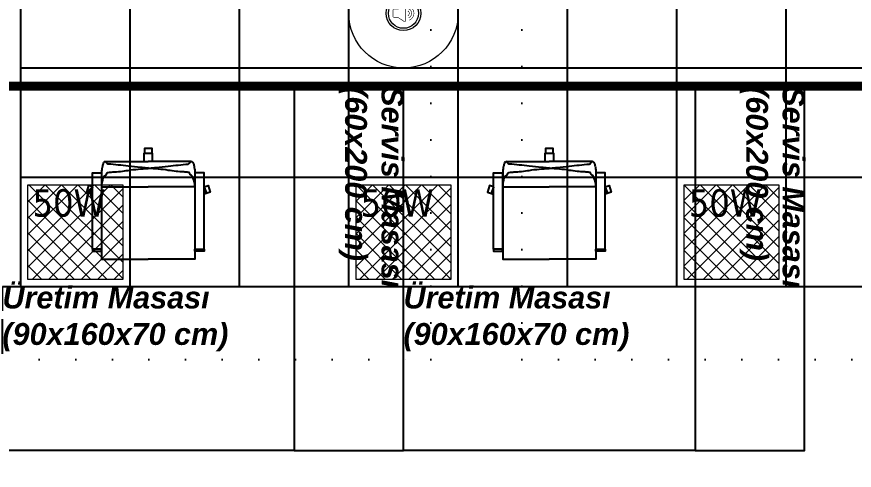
# Model space of a CAD drawing. Header units: centimetres. Extents: x 405564 to 502064, y 46284 to 60634.
# Drawn here: x 454057.6 to 454517, y 52121.7 to 52370.7 of the extents above; entities that cross this region are included whole.
import ezdxf
from ezdxf import colors
from ezdxf.entities.mleader import LeaderData, LeaderLine
from ezdxf.math import Vec2, Vec3
from ezdxf.xclip import XClip

# ---------------------------------------------------------------- set-up
doc = ezdxf.new("R2010")
doc.units = ezdxf.units.CM
doc.header["$XCLIPFRAME"] = 0
for name, pattern in [('ACAD_ISO07W100', [3, 0, -3]), ('BORDER', [1.75, 0.5, -0.25, 0.5, -0.25, 0, -0.25]), ('DASHDOT', [25.4, 12.7, -6.35, 0, -6.35]), ('DOT', [0.25, 0, -0.25])]:
    doc.linetypes.add(name, pattern=pattern)
doc.layers.get('0').update_dxf_attribs({"color": 8, "lineweight": 9})
for name, color, linetype, lineweight in [('---___EB_draft00_parselsiniri', 8, 'BORDER', 9), ('0-KRCN-AYDINLATMA-130426', 8, 'Continuous', 9), ('0-KRCN-MİMARİ-220526', 8, 'Continuous', 9), ('OL_Ic', 8, 'Continuous', 9)]:
    doc.layers.add(name, color=color, linetype=linetype, lineweight=lineweight)
for name, color, linetype in [('0-KRCN-ASMATAVAN-130426', 8, 'Continuous'), ('AS_DOS_TERAS_UST', 8, 'ACAD_ISO07W100'), ('AS_DUV', 8, 'Continuous'), ('AS_PYZ_BINA', 8, 'Continuous'), ('AS_TEFR_MOB', 8, 'Continuous')]:
    doc.layers.add(name, color=color, linetype=linetype)
doc.styles.add('Kalin02', font='arialbd.ttf')
doc.styles.add('Normal_ITL', font='swissi.ttf')
doc.styles.add('TAHOMA', font='tahoma.ttf')

# ---------------------------------------------------------------- blocks, each defined once
blk = doc.blocks.new('ASMA TAVA TİPİ HOPARLÖR')
at = {"layer": '0-KRCN-AYDINLATMA-130426', "const_width": 0.317}
blk.add_lwpolyline([(0.27, -4.41, 0.598176), (1.25, -3.88), (1.25, 3.88, 0.598176), (0.27, 4.41), (-2.7, 2.45, -0.147433), (-3.05, 2.34), (-5.09, 2.34, 0.414214), (-5.72, 1.71), (-5.72, -1.71, 0.414214), (-5.09, -2.34), (-3.05, -2.34, -0.147433), (-2.7, -2.45)], format="xyb", close=True, dxfattribs=at)
for points in [[(2.41, 1.29, -0.601398), (2.41, -1.29)], [(2.8, 2.51, -0.658812), (2.8, -2.51)], [(3.19, 3.72, -0.680488), (3.19, -3.72)]]:
    blk.add_lwpolyline(points, format="xyb", dxfattribs=at)
at = {"layer": '0-KRCN-AYDINLATMA-130426'}
blk.add_circle((0, 0), 30, dxfattribs=at)
at = {"layer": '0-KRCN-AYDINLATMA-130426', "ltscale": 0.1}
for radius in [9.5, 8.23]:
    blk.add_circle((0, 0), radius, dxfattribs=at)
blk = doc.blocks.new('50W 60x60 cm  SIVA ALTI LED ARMATÜR')
at = {"layer": '0-KRCN-AYDINLATMA-130426'}
h = blk.add_hatch(dxfattribs=at)
h.set_pattern_fill('ANSI37', color=256, scale=0.2)
h.paths.add_polyline_path([(-2.6, 2.594), (2.6, 2.594), (2.6, -2.606), (-2.6, -2.606)])
for points in [[(-3, 2.994), (3, 2.994), (3, -3.007), (-3, -3.007)], [(-2.6, 2.594), (2.6, 2.594), (2.6, -2.606), (-2.6, -2.606)]]:
    blk.add_lwpolyline(points, close=True, dxfattribs=at)
at = {"layer": '0-KRCN-AYDINLATMA-130426', "insert": (-2.35, 2.344), "char_height": 1.5, "attachment_point": 1, "style": 'TAHOMA'}
blk.add_mtext_dynamic_manual_height_columns('{\\fTahoma|b0|i0|c162|p34;50W}', width=1.5, gutter_width=1.25, heights=[0], dxfattribs=at)
blk = doc.blocks.new('G$C27E741DA')
at = {"layer": '0-KRCN-AYDINLATMA-130426'}
blk.add_blockref('ASMA TAVA TİPİ HOPARLÖR', (16205.68, 5238.55), dxfattribs=at)
at = {"layer": '0-KRCN-AYDINLATMA-130426', "xscale": 10, "yscale": 10, "zscale": 10}
for p in [(16025.68, 5118.55), (16205.68, 5118.55), (16385.68, 5118.55)]:
    blk.add_blockref('50W 60x60 cm  SIVA ALTI LED ARMATÜR', p, dxfattribs=at)
blk = doc.blocks.new('sandalye_')
at = {"layer": 'AS_TEFR_MOB', "linetype": 'ByBlock', "ltscale": 25}
for points in [[(260035.75, -40511.28), (260035.75, -40506.8), (260030.94, -40506.8), (260030.94, -40511.28)], [(260031.45, -40506.8), (260031.45, -40503.85), (260035.25, -40503.85), (260035.25, -40506.8)], [(260009.74, -40511.28), (260033.35, -40511.28)], [(260056.96, -40511.28), (260033.35, -40511.28)], [(260002.77, -40525.21), (260000.56, -40524.49), (259999.39, -40528.1), (260002.77, -40529.21)], [(260002.65, -40525.17), (260001.48, -40528.79)], [(260002.77, -40525.41), (260001.65, -40528.84)], [(260007.76, -40525.16), (260033.35, -40525.16)], [(260007.77, -40524.5), (260007.77, -40564.92), (260033.35, -40564.92)], [(260058.94, -40524.5), (260058.94, -40564.92), (260033.35, -40564.92)], [(260058.94, -40525.16), (260033.35, -40525.16)], [(260063.94, -40525.21), (260066.14, -40524.49), (260067.32, -40528.1), (260063.94, -40529.21)], [(260063.94, -40525.41), (260065.05, -40528.84)], [(260064.05, -40525.17), (260065.23, -40528.79)], [(260002.77, -40559.41), (260002.77, -40560.41), (260007.75, -40560.41), (260007.75, -40559.41)], [(260063.94, -40559.41), (260063.94, -40560.41), (260058.95, -40560.41), (260058.95, -40559.41)]]:
    blk.add_lwpolyline(points, dxfattribs=at)
for points in [[(260033.35, -40514.82, -0.048176), (260031.56, -40514.81, -0.000623), (260029.14, -40514.56, -0.003131), (260022.37, -40513.8, 0.007334), (260011.41, -40512.67, -0.309457), (260010.5, -40511.92, 0.002444), (260010.37, -40511.48, 0.476314), (260010.23, -40511.43, 0.375136), (260009.05, -40511.61, 0.082453), (260008.7, -40512.18, 0.046929), (260008.24, -40513.77, 0.002381), (260007.95, -40515.35, 0.007794), (260007.77, -40516.44), (260007.77, -40524.5, -0.011445), (260008.35, -40521.51, -0.082784), (260009.15, -40519.51, -0.150147), (260010.28, -40518.5, 0.242317), (260010.39, -40518.37, -0.036292), (260010.49, -40517.99, -0.114957), (260010.77, -40517.55, -0.16132), (260011.41, -40517.24, -0.020506), (260013.87, -40517, 0.024793), (260022.37, -40516.11, -0.030903), (260033.35, -40515.1, -1.030607)], [(260033.35, -40514.82, 0.048176), (260035.14, -40514.81, 0.000623), (260037.57, -40514.56, 0.003131), (260044.33, -40513.8, -0.007334), (260055.3, -40512.67, 0.309457), (260056.21, -40511.92, -0.002444), (260056.34, -40511.48, -0.476314), (260056.47, -40511.43, -0.375136), (260057.66, -40511.61, -0.082453), (260058, -40512.18, -0.046929), (260058.46, -40513.77, -0.002381), (260058.76, -40515.35, -0.007794), (260058.94, -40516.44), (260058.94, -40524.5, 0.011445), (260058.36, -40521.51, 0.082784), (260057.55, -40519.51, 0.150147), (260056.42, -40518.5, -0.242317), (260056.31, -40518.37, 0.036292), (260056.21, -40517.99, 0.114957), (260055.93, -40517.55, 0.16132), (260055.3, -40517.24, 0.020506), (260052.84, -40517, -0.024793), (260044.33, -40516.11, 0.030903), (260033.35, -40515.1, 1.030607)]]:
    blk.add_lwpolyline(points, format="xyb", dxfattribs=at)
for points in [[(260007.75, -40559.41), (260002.77, -40559.41), (260002.77, -40517.41), (260007.75, -40517.41)], [(260058.95, -40559.41), (260063.94, -40559.41), (260063.94, -40517.41), (260058.95, -40517.41)]]:
    blk.add_lwpolyline(points, close=True, dxfattribs=at)
blk = doc.blocks.new('Üretim Masası')
at = {"layer": 'AS_TEFR_MOB', "ltscale": 200}
blk.add_lwpolyline([(277436.39, -40309.08), (277596.39, -40309.08), (277596.39, -40399.08), (277436.39, -40399.08), (277436.39, -40309.08)], dxfattribs=at)
at = {"layer": 'AS_TEFR_MOB', "color": 1}
blk.add_blockref('sandalye_', (17483.04, 270.85), dxfattribs=at)
at = {"layer": 'AS_TEFR_MOB', "ltscale": 200, "insert": (277436.39, -40309.08), "char_height": 12, "attachment_point": 1, "style": 'Kalin02'}
blk.add_mtext_dynamic_manual_height_columns('{\\fSwis721 BT|b1|i1|c162|p34;Üretim Masası\\P(90x160x70 cm)}', width=590.7316, gutter_width=750, heights=[137.08], dxfattribs=at)
blk = doc.blocks.new('servis masası60x200')
at = {"layer": 'AS_TEFR_MOB', "ltscale": 200}
blk.add_lwpolyline([(278099.49, -39156.74), (278299.49, -39156.74), (278299.49, -39096.74), (278099.49, -39096.74)], close=True, dxfattribs=at)
at = {"layer": 'AS_TEFR_MOB', "ltscale": 200, "insert": (278099.49, -39096.74), "char_height": 12, "attachment_point": 1, "style": 'Kalin02'}
blk.add_mtext_dynamic_manual_height_columns('{\\fSwis721 BT|b1|i1|c162|p34;Servis Masası\\P(60x200 cm)}', width=590.7316, gutter_width=750, heights=[137.08], dxfattribs=at)
blk = doc.blocks.new('OPK-site-surrounding-R01')
at = {"layer": '---___EB_draft00_parselsiniri', "linetype": 'DASHDOT', "ltscale": 5, "const_width": 5, "flags": 128}
blk.add_lwpolyline([(-303.72, 52.55), (22545.33, 391.1), (23723.36, -710.97), (24047.63, -4449.98), (-299.88, -4449.98)], close=True, dxfattribs=at)
blk = doc.blocks.new('A$Ca63a641c')
at = {"layer": 'AS_PYZ_BINA'}
ml = blk.add_multileader_mtext('Standard', dxfattribs=at)
ml.set_content('EST boyalı panel çit ve panel çit kapı (AS 51.101)', color=256, style='Normal_ITL')
ml.set_leader_properties()
ml.build(insert=Vec2(0, 0))
ml.multileader.update_dxf_attribs({"dogleg_length": 0.379, "arrow_head_size": 17.04, "scale": 75})
ctx = ml.context
ctx.base_point, ctx.scale, ctx.char_height, ctx.arrow_head_size, ctx.landing_gap_size, ctx.plane_origin = Vec3(140.51, 464.3), 75, 20, 17.04, 14.2, Vec3(92.51, 620.11)
notes = []
notes.append((ctx, [(0, (1, 1, 0), (112.11, 464.3), (1, 0), 28.4, [(0, [(68.5, 410)], 0, [])])]))
ctx.mtext.insert, ctx.mtext.width, ctx.mtext.flow_direction = Vec3(154.71, 477.51), 604.5634, 5
for ctx, leaders in notes:
    for number, flags, end, landing, length, lines in leaders:
        leader = LeaderData()
        leader.index, (leader.has_last_leader_line, leader.has_dogleg_vector, leader.attachment_direction) = number, flags
        leader.last_leader_point, leader.dogleg_vector, leader.dogleg_length = Vec3(end), Vec3(landing), length
        for number, points, colour, breaks in lines:
            line = LeaderLine()
            line.index, line.vertices, line.color, line.breaks = number, Vec3.list(points), colors.encode_raw_color(colour), breaks
            leader.lines.append(line)
        ctx.leaders.append(leader)
blk = doc.blocks.new('A$C85dec720')
at = {"layer": 'OL_Ic'}
blk.add_blockref('A$Ca63a641c', (5315.08, 5344.25, 28.4), dxfattribs=at)
blk = doc.blocks.new('A$C6A10300A')
at = {"layer": 'AS_DOS_TERAS_UST', "linetype": 'DOT', "ltscale": 80}
for p, q in [((16220.68, -8451.45), (16220.68, -7201.45)), ((16270.68, -8451.45), (16270.68, -7201.45)), ((15985.68, -8451.45), (16220.68, -8451.45)), ((16270.68, -8451.45), (16500.68, -8451.45))]:
    blk.add_line(p, q, dxfattribs=at)
at = {"layer": 'AS_DUV'}
ref = blk.add_blockref('A$C85dec720', (28900.96, -17748.98), dxfattribs=dict(at, rotation=105.0255580063709))
XClip(ref).set_block_clipping_path([(6220.3367769278, 6783.7313721173), (4126.4071464743, -1017.0000000052), (7354.8298234051, -1883.5969356479), (9448.7594538586, 5917.1344364745)])
at = {"layer": 'AS_TEFR_MOB', "rotation": 270}
for p in [(55302.42, 269798.04), (55522.42, 269798.04)]:
    blk.add_blockref('servis masası60x200', p, dxfattribs=at)
at = {"layer": 'AS_TEFR_MOB'}
for p in [(-261450.71, 31897.62), (-261230.71, 31897.62)]:
    blk.add_blockref('Üretim Masası', p, dxfattribs=at)
ref = blk.add_blockref('OPK-site-surrounding-R01', (5135.68, -3851.45))
XClip(ref).set_block_clipping_path([(-5135.679684336, -9648.5463532069), (26364.320315664, 3851.4536467931)])

msp = doc.modelspace()

# ---------------------------------------------------------------- linework, layer by layer
at = {"layer": '0-KRCN-ASMATAVAN-130426'}
for p, q in [((454059.75, 53422.56), (454059.75, 52222.56)), ((454119.75, 52222.56), (454119.75, 53422.56)), ((454179.75, 52222.56), (454179.75, 53422.56)), ((454239.75, 52222.56), (454239.75, 53422.56)), ((454299.75, 52222.56), (454299.75, 53422.56)), ((454359.75, 52222.56), (454359.75, 53422.56)), ((454419.75, 52222.56), (454419.75, 53422.56)), ((454479.75, 52222.56), (454479.75, 53422.56)), ((454059.75, 52342.56), (454839.75, 52342.56)), ((454059.75, 52282.56), (454839.75, 52282.56)), ((454059.75, 52222.56), (454839.75, 52222.56))]:
    msp.add_line(p, q, dxfattribs=at)

# ---------------------------------------------------------------- block references
at = {"layer": '0-KRCN-AYDINLATMA-130426'}
msp.add_blockref('G$C27E741DA', (438064.07, 47134.02), dxfattribs=at)

# ---------------------------------------------------------------- next in the draw order: block references
at = {"layer": '0-KRCN-MİMARİ-220526'}
msp.add_blockref('A$C6A10300A', (438064.07, 60634.02), dxfattribs=at)

doc.saveas('drawing.dxf')
